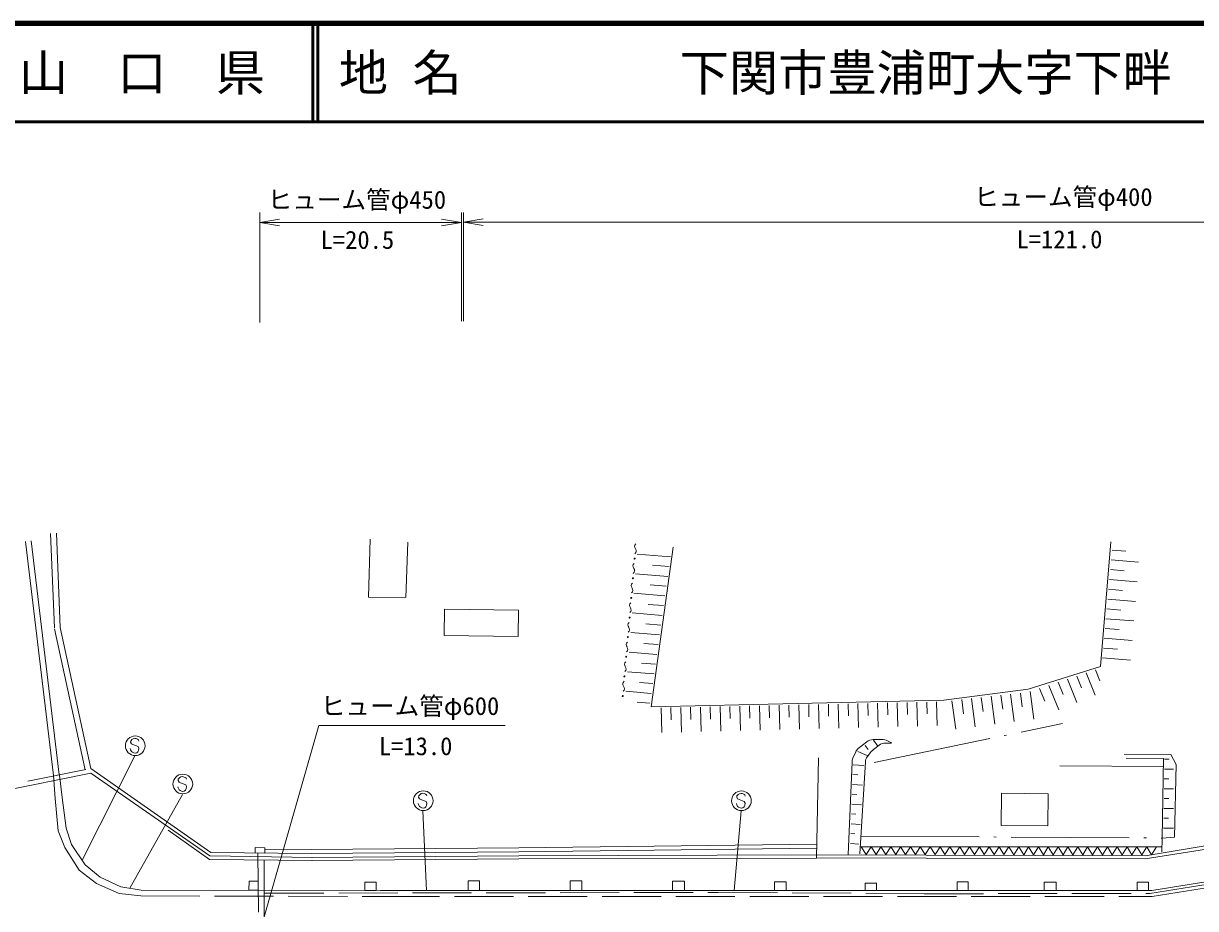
# Model space of a CAD drawing. Units: millimetres, scale not verified. Extents: x 40000 to 680000, y 20000 to 380000.
# Drawn here: x 338341 to 457426, y 290133 to 380000 of the extents above; entities that cross this region are included whole.
import ezdxf
from ezdxf.enums import TextEntityAlignment as Align

# ---------------------------------------------------------------- set-up
doc = ezdxf.new("R2010")
doc.units = ezdxf.units.MM
doc.header["$LTSCALE"] = 1000
doc.linetypes.add('DASHED', pattern=[7.5, 6, -1.5])
doc.linetypes.add('LONG_DASHED_DOTTED', pattern=[15.25, 12, -1.5, 0.25, -1.5])
for name, color, linetype, lineweight in [('M-BGD', 7, 'Continuous', 13), ('M-STR-HTXT', 7, 'Continuous', 13), ('M-STR-STRC', 7, 'Continuous', 13), ('M-TTL', 2, 'Continuous', 140), ('M-TTL-LINE', 7, 'Continuous', 50)]:
    doc.layers.add(name, color=color, linetype=linetype, lineweight=lineweight)
doc.layers.add('M-TTL-TXT', color=7, linetype='Continuous')
doc.styles.add('ＭＳ ゴシック', font='')
doc.styles.get('ＭＳ ゴシック').set_extended_font_data('MS Gothic')

# ---------------------------------------------------------------- blocks, each defined once
blk = doc.blocks.new('open_arrow')
at = {"color": 0, "linetype": 'Continuous', "lineweight": -2}
blk.add_lwpolyline([(7.5, 1.25), (0, 0), (7.5, -1.25)], dxfattribs=at)

msp = doc.modelspace()

# ---------------------------------------------------------------- linework, layer by layer
at = {"layer": 'M-BGD'}
for p, q in [((341480, 318627), (341084, 328228)), ((342080, 318652), (341684, 328252)), ((373575, 327635), (373399, 321759)), ((341391, 303642), (338546, 327407)), ((341987, 303713), (339142, 327478)), ((377198, 321724), (377409, 327318)), ((404355, 326832), (402107, 310619)), ((447780, 314720), (448826, 327373)), ((448951, 326536), (450342, 326420)), ((404071, 325842), (400692, 326120)), ((448862, 325540), (451644, 325309)), ((403794, 323861), (400528, 324130)), ((403933, 324852), (402243, 324991)), ((448772, 324544), (450170, 324428)), ((403656, 322871), (402023, 323005)), ((448683, 323548), (451478, 323315)), ((373399, 321759), (377198, 321724)), ((403517, 321881), (400364, 322140)), ((448505, 321556), (451312, 321322)), ((448594, 322552), (449997, 322435)), ((403379, 320890), (401802, 321020)), ((448416, 320560), (449825, 320443)), ((403240, 319900), (400200, 320150)), ((448326, 319564), (451146, 319329)), ((344611, 304231), (341494, 318524)), ((345197, 304359), (342080, 318652)), ((402963, 317919), (400036, 318160)), ((403102, 318909), (401582, 319035)), ((448237, 318568), (449653, 318450)), ((402825, 316929), (401361, 317049)), ((448148, 317572), (450980, 317336)), ((402686, 315938), (399872, 316170)), ((447969, 315580), (450814, 315343)), ((448059, 316576), (449481, 316458)), ((402548, 314948), (401141, 315064)), ((440426, 312414), (447780, 314720)), ((402409, 313958), (399709, 314180)), ((444413, 313424), (445380, 311048)), ((445361, 313741), (445845, 312553)), ((446309, 314058), (447229, 311801)), ((447258, 314376), (447717, 313247)), ((402132, 311977), (399545, 312190)), ((402271, 312967), (400921, 313078)), ((431863, 311304), (440426, 312414)), ((439633, 312011), (439815, 310617)), ((440620, 312154), (440983, 309371)), ((441568, 312471), (442097, 311172)), ((442516, 312789), (443531, 310296)), ((443465, 313106), (443972, 311860)), ((401994, 310986), (400700, 311093)), ((402107, 310619), (431863, 311304)), ((417119, 310813), (417181, 308356)), ((418119, 310834), (418150, 309606)), ((419119, 310856), (419181, 308407)), ((420118, 310878), (420149, 309653)), ((421118, 310900), (421180, 308458)), ((422118, 310921), (422149, 309700)), ((423118, 310943), (423179, 308508)), ((424117, 310965), (424148, 309747)), ((425117, 310986), (425179, 308559)), ((426117, 311008), (426148, 309794)), ((427117, 311030), (427178, 308610)), ((428116, 311052), (428147, 309842)), ((429116, 311073), (429177, 308661)), ((430116, 311095), (430147, 309889)), ((431116, 311117), (431177, 308711)), ((432676, 311239), (433054, 308337)), ((433670, 311349), (433859, 309898)), ((434664, 311460), (435037, 308595)), ((435658, 311570), (435844, 310138)), ((436651, 311680), (437020, 308854)), ((437645, 311790), (437830, 310377)), ((438639, 311900), (439003, 309113)), ((403122, 310509), (403186, 308001)), ((404122, 310531), (404154, 309277)), ((405122, 310552), (405185, 308052)), ((406122, 310574), (406153, 309324)), ((407121, 310596), (407185, 308103)), ((408121, 310617), (408153, 309371)), ((409121, 310639), (409184, 308153)), ((410121, 310661), (410152, 309418)), ((411120, 310682), (411183, 308204)), ((412120, 310704), (412152, 309465)), ((413120, 310726), (413183, 308255)), ((414120, 310748), (414151, 309512)), ((415119, 310769), (415182, 308306)), ((416119, 310791), (416150, 309559)), ((424668, 307283), (425525, 307309)), ((423120, 306081), (424072, 305676)), ((423164, 306382), (424024, 307051)), ((423868, 306700), (424172, 306281)), ((424708, 306270), (425291, 306723)), ((424716, 307230), (425153, 306629)), ((425906, 306934), (426530, 306934)), ((426139, 307169), (426414, 307024)), ((419129, 305440), (418929, 295241)), ((422148, 295629), (422523, 305011)), ((422615, 305406), (422898, 306043)), ((423320, 295699), (423883, 305034)), ((424064, 305534), (424282, 305832)), ((450177, 305811), (454899, 305769)), ((454166, 305369), (450372, 305390)), ((454028, 297293), (454166, 305369)), ((454268, 305301), (454735, 305300)), ((454899, 305769), (455441, 304768)), ((331560, 301164), (345202, 303867)), ((345197, 304359), (357375, 295817)), ((345202, 303867), (357283, 295477)), ((422596, 303732), (423114, 303699)), ((422629, 304732), (423727, 304662)), ((454256, 304301), (455189, 304299)), ((455441, 304768), (455289, 297366)), ((422563, 302733), (423599, 302667)), ((454244, 303301), (454721, 303300)), ((422530, 301733), (423017, 301702)), ((454220, 301301), (454707, 301300)), ((454232, 302301), (455186, 302299)), ((422497, 300734), (423472, 300672)), ((454208, 300301), (455182, 300299)), ((422464, 299735), (422921, 299705)), ((452295, 295492), (478826, 299840)), ((454196, 299301), (454693, 299300)), ((353039, 298074), (357249, 295127)), ((422398, 297736), (422824, 297708)), ((422431, 298735), (423344, 298677)), ((454184, 298301), (455179, 298299)), ((388667, 296293), (418915, 296677)), ((422366, 296736), (423216, 296682)), ((453986, 295907), (454028, 297293)), ((455289, 297366), (454028, 297293)), ((357283, 295477), (367725, 295321)), ((357375, 295817), (367599, 295720)), ((367595, 296120), (362859, 296108)), ((367595, 296120), (388669, 296293)), ((367599, 295720), (388672, 295893)), ((367602, 295320), (388676, 295493)), ((388672, 295893), (418920, 296277)), ((388677, 295493), (418929, 295577)), ((418929, 295577), (452295, 295492)), ((423363, 296413), (454001, 296394)), ((423463, 296413), (423963, 295613)), ((423963, 295613), (424463, 296413)), ((424463, 296413), (424963, 295612)), ((424963, 295612), (425463, 296412)), ((425463, 296412), (425963, 295612)), ((425963, 295612), (426463, 296411)), ((426463, 296411), (426963, 295611)), ((426963, 295611), (427463, 296411)), ((427463, 296411), (427963, 295610)), ((427963, 295610), (428463, 296410)), ((428463, 296410), (428963, 295610)), ((428963, 295610), (429463, 296409)), ((429463, 296409), (429963, 295609)), ((429963, 295609), (430463, 296409)), ((430463, 296409), (430963, 295608)), ((430963, 295608), (431463, 296408)), ((431463, 296408), (431963, 295608)), ((431963, 295608), (432463, 296408)), ((432463, 296408), (432963, 295607)), ((432963, 295607), (433463, 296407)), ((433463, 296407), (433963, 295607)), ((433963, 295607), (434463, 296406)), ((434463, 296406), (434963, 295606)), ((434963, 295606), (435463, 296406)), ((435463, 296406), (435963, 295605)), ((435963, 295605), (436463, 296405)), ((436463, 296405), (436963, 295605)), ((436963, 295605), (437463, 296404)), ((437463, 296404), (437963, 295604)), ((437963, 295604), (438463, 296404)), ((438463, 296404), (438963, 295603)), ((438963, 295603), (439463, 296403)), ((439463, 296403), (439963, 295603)), ((439963, 295603), (440463, 296403)), ((440463, 296403), (440963, 295602)), ((440963, 295602), (441463, 296402)), ((441463, 296402), (441963, 295602)), ((441963, 295602), (442463, 296401)), ((442463, 296401), (442963, 295601)), ((442963, 295601), (443463, 296401)), ((443463, 296401), (443963, 295600)), ((443963, 295600), (444463, 296400)), ((444463, 296400), (444963, 295600)), ((444963, 295600), (445463, 296399)), ((445463, 296399), (445963, 295599)), ((445963, 295599), (446463, 296399)), ((446463, 296399), (446963, 295598)), ((446963, 295598), (447463, 296398)), ((447463, 296398), (447963, 295598)), ((447963, 295598), (448463, 296398)), ((448463, 296398), (448963, 295597)), ((448963, 295597), (449463, 296397)), ((449463, 296397), (449963, 295597)), ((449963, 295597), (450463, 296396)), ((450463, 296396), (450963, 295596)), ((450963, 295596), (451463, 296396)), ((451463, 296396), (451963, 295595)), ((451963, 295595), (452463, 296395)), ((452294, 295192), (458532, 296150)), ((452463, 296395), (452963, 295595)), ((452963, 295595), (453463, 296394)), ((357249, 295127), (367718, 295021)), ((367604, 295020), (388678, 295193)), ((388681, 295193), (418929, 295241)), ((418928, 295277), (452294, 295192))]:
    msp.add_line(p, q, dxfattribs=at)
at = {"layer": 'M-BGD', "linetype": 'LONG_DASHED_DOTTED'}
for p, q in [((424767, 304950), (443921, 308921)), ((443637, 304637), (454152, 304557)), ((423428, 297480), (454028, 297293))]:
    msp.add_line(p, q, dxfattribs=at)
at = {"layer": 'M-BGD', "linetype": 'DASHED'}
for p, q in [((331441, 301593), (345197, 304359)), ((362163, 295771), (362324, 278165)), ((362791, 295071), (362849, 279153))]:
    msp.add_line(p, q, dxfattribs=at)
at = {"layer": 'M-BGD'}
for points in [[(381117, 320532), (381082, 317858), (388613, 317759), (388648, 320433)], [(437717, 301841), (442455, 301794), (442423, 298526), (437685, 298573)], [(361896, 295774), (362855, 295765), (362861, 296306), (361901, 296315)], [(383533, 291952), (384687, 291952), (384687, 292951), (383533, 292951)], [(393891, 291952), (395058, 291952), (395058, 292951), (393891, 292951)], [(361256, 291986), (362198, 291984), (362200, 292900), (361258, 292902)], [(373015, 291956), (374172, 291953), (374174, 292817), (373017, 292820)], [(404299, 291952), (405489, 291952), (405489, 292927), (404299, 292927)], [(414652, 291952), (415825, 291951), (415825, 292851), (414652, 292851)], [(423875, 291951), (425012, 291951), (425012, 292712), (423875, 292712)], [(433193, 291951), (434340, 291951), (434340, 292841), (433193, 292841)], [(442042, 291951), (443268, 291951), (443268, 292804), (442042, 292804)], [(451488, 291951), (452642, 291951), (452642, 292810), (451488, 292810)]]:
    msp.add_lwpolyline(points, close=True, dxfattribs=at)
msp.add_lwpolyline([(341989, 303689), (342284, 301424), (342674, 298281), (343215, 296651), (344611, 294585), (346143, 293315), (348229, 292335), (350289, 292014), (374629, 291952), (452981, 291951), (502952, 299998), (519183, 300045)], dxfattribs=at)
at = {"layer": 'M-BGD', "linetype": 'DASHED'}
for points in [[(341391, 303642), (341575, 301312), (341880, 298028), (342560, 296316), (344014, 294017), (345774, 292680), (348072, 291672), (350253, 291414), (374628, 291352), (453029, 291351), (503001, 299398), (519184, 299445)], [(362869, 291699), (408937, 291763), (429868, 291632), (452788, 291674), (503011, 299679), (524386, 299757)]]:
    msp.add_lwpolyline(points, dxfattribs=at)
at = {"layer": 'M-BGD'}
for centre in [(400430, 325661), (400259, 323668), (400088, 321675), (399917, 319682), (399746, 317690), (399576, 315697), (399405, 313704), (399234, 311712)]:
    msp.add_circle(centre, 50, dxfattribs=at)
for centre, radius, start, end in [((400798, 326884), 362, 131.49835, 218.70399), ((400232, 326430), 362, 311.49835, 38.70399), ((400627, 324891), 362, 131.49835, 218.70399), ((400061, 324438), 362, 311.49835, 38.70399), ((400456, 322898), 362, 131.49835, 218.70399), ((399890, 322445), 362, 311.49835, 38.70399), ((400285, 320905), 362, 131.49835, 218.70399), ((399720, 320452), 362, 311.49835, 38.70399), ((400115, 318913), 362, 131.49835, 218.70399), ((399549, 318459), 362, 311.49835, 38.70399), ((399944, 316920), 362, 131.49835, 218.70399), ((399378, 316467), 362, 311.49835, 38.70399), ((399773, 314927), 362, 131.49835, 218.70399), ((399207, 314474), 362, 311.49835, 38.70399), ((399602, 312935), 362, 131.49835, 218.70399), ((399037, 312481), 362, 311.49835, 38.70399), ((424702, 306180), 1104, 91.7357, 127.87498), ((425563, 306067), 1243, 62.4093, 91.7357), ((423708, 305683), 886, 127.87498, 156.03751), ((426066, 304523), 2212, 127.87498, 143.74616), ((425906, 305932), 1002, 90, 127.87498), ((426229, 306670), 400, 41.27624, 62.4093), ((423600, 304968), 1078, 156.03751, 177.70939), ((424823, 304978), 941, 143.74616, 176.54916)]:
    msp.add_arc(centre, radius, start, end, dxfattribs=at)
at = {"layer": 'M-STR-HTXT'}
for p, q in [((362362, 349641), (362362, 360796)), ((362362, 359796), (382832, 359796)), ((382832, 349760), (382832, 360796)), ((383049, 349782), (383049, 360814)), ((383049, 359814), (504179, 359814))]:
    msp.add_line(p, q, dxfattribs=at)
msp.add_lwpolyline([(362240, 287404), (368350, 308731), (387300, 308731)], dxfattribs=at)
at = {"layer": 'M-STR-STRC'}
for p, q in [((349368, 307283), (349239, 307144)), ((349499, 307376), (349368, 307283)), ((349665, 307409), (349499, 307376)), ((349781, 307393), (349665, 307409)), ((349925, 307320), (349781, 307393)), ((350035, 307246), (349925, 307320)), ((350069, 307134), (350035, 307246)), ((349226, 306256), (349187, 306366)), ((349239, 307144), (349223, 307031)), ((349223, 307031), (349309, 306848)), ((349310, 306078), (349226, 306256)), ((349309, 306848), (349460, 306775)), ((349413, 306005), (349310, 306078)), ((349460, 306775), (349992, 306586)), ((350043, 306186), (349972, 306037)), ((349992, 306586), (350072, 306414)), ((350072, 306414), (350043, 306186)), ((344293, 295056), (349660, 305623)), ((349559, 305929), (349413, 306005)), ((349679, 305913), (349559, 305929)), ((349847, 305941), (349679, 305913)), ((349972, 306037), (349847, 305941)), ((354064, 302375), (354025, 302485)), ((354078, 303263), (354062, 303149)), ((354062, 303149), (354148, 302967)), ((354206, 303402), (354078, 303263)), ((354148, 302967), (354299, 302894)), ((354338, 303495), (354206, 303402)), ((354299, 302894), (354831, 302705)), ((354504, 303528), (354338, 303495)), ((354619, 303512), (354504, 303528)), ((354764, 303439), (354619, 303512)), ((354874, 303365), (354764, 303439)), ((354831, 302705), (354911, 302533)), ((354908, 303253), (354874, 303365)), ((354911, 302533), (354881, 302305)), ((349164, 292190), (354491, 301729)), ((354148, 302197), (354064, 302375)), ((354252, 302123), (354148, 302197)), ((354398, 302048), (354252, 302123)), ((354518, 302031), (354398, 302048)), ((354686, 302060), (354518, 302031)), ((354810, 302156), (354686, 302060)), ((354881, 302305), (354810, 302156)), ((378504, 301570), (378488, 301456)), ((378488, 301456), (378574, 301274)), ((378633, 301708), (378504, 301570)), ((378764, 301801), (378633, 301708)), ((378930, 301835), (378764, 301801)), ((379046, 301818), (378930, 301835)), ((379190, 301746), (379046, 301818)), ((379300, 301671), (379190, 301746)), ((379334, 301560), (379300, 301671)), ((410829, 301561), (410813, 301447)), ((410813, 301447), (410899, 301265)), ((410958, 301700), (410829, 301561)), ((411089, 301793), (410958, 301700)), ((411255, 301826), (411089, 301793)), ((411371, 301810), (411255, 301826)), ((411515, 301737), (411371, 301810)), ((411625, 301663), (411515, 301737)), ((411659, 301551), (411625, 301663)), ((378491, 300681), (378452, 300791)), ((378575, 300504), (378491, 300681)), ((378574, 301274), (378725, 301200)), ((378678, 300430), (378575, 300504)), ((378824, 300355), (378678, 300430)), ((378725, 301200), (379257, 301012)), ((378944, 300338), (378824, 300355)), ((379112, 300367), (378944, 300338)), ((379237, 300463), (379112, 300367)), ((379308, 300612), (379237, 300463)), ((379257, 301012), (379337, 300839)), ((379337, 300839), (379308, 300612)), ((410816, 300673), (410777, 300783)), ((410900, 300495), (410816, 300673)), ((410899, 301265), (411050, 301192)), ((411003, 300421), (410900, 300495)), ((411149, 300346), (411003, 300421)), ((411050, 301192), (411582, 301003)), ((411270, 300329), (411149, 300346)), ((411437, 300358), (411270, 300329)), ((411562, 300454), (411437, 300358)), ((411633, 300603), (411562, 300454)), ((411582, 301003), (411663, 300831)), ((411663, 300831), (411633, 300603)), ((379301, 291952), (378925, 300070)), ((410566, 291952), (411248, 300067))]:
    msp.add_line(p, q, dxfattribs=at)
for centre in [(349697, 306658), (354535, 302777), (378962, 301083), (411287, 301075)]:
    msp.add_circle(centre, 1000, dxfattribs=at)
at = {"layer": 'M-TTL'}
msp.add_line((680000, 380000), (40000, 380000), dxfattribs=at)
at = {"layer": 'M-TTL-LINE'}
for p, q in [((367750, 380000), (367750, 370000)), ((368250, 380000), (368250, 370000)), ((40000, 370000), (680000, 370000))]:
    msp.add_line(p, q, dxfattribs=at)

# ---------------------------------------------------------------- block references
at = {"layer": 'M-STR-HTXT', "xscale": 267, "yscale": 267}
for p in [(362362, 359796), (383049, 359814)]:
    msp.add_blockref('open_arrow', p, dxfattribs=at)
at = {"layer": 'M-STR-HTXT', "xscale": 267, "yscale": 267, "rotation": 180}
msp.add_blockref('open_arrow', (382832, 359796), dxfattribs=at)

# ---------------------------------------------------------------- texts
at = {"layer": 'M-STR-HTXT', "style": 'ＭＳ ゴシック'}
for s, p in [('ヒューム管φ450', (363147, 360636)), ('ヒューム管φ400', (434927, 360919)), ('ヒューム管φ600', (368550, 309231)), ('L=13.0', (374444, 305155))]:
    msp.add_text(s, height=1833, dxfattribs=at).set_placement(p, align=Align.BOTTOM_LEFT)
for s, p in [('L=20.5', (372270, 356566)), ('L=121.0', (443600, 356619))]:
    msp.add_text(s, height=1833, dxfattribs=at).set_placement(p, align=Align.BOTTOM_CENTER)
at = {"layer": 'M-TTL-TXT', "style": 'ＭＳ ゴシック'}
msp.add_text('山\u3000口\u3000県', height=3666, dxfattribs=at).set_placement((350375, 375000), align=Align.MIDDLE_CENTER)
for s, p in [('地 名', (370380, 375000)), ('下関市豊浦町大字下畔', (405024, 375000))]:
    msp.add_text(s, height=3666, dxfattribs=at).set_placement(p, align=Align.MIDDLE_LEFT)

doc.saveas('drawing.dxf')
